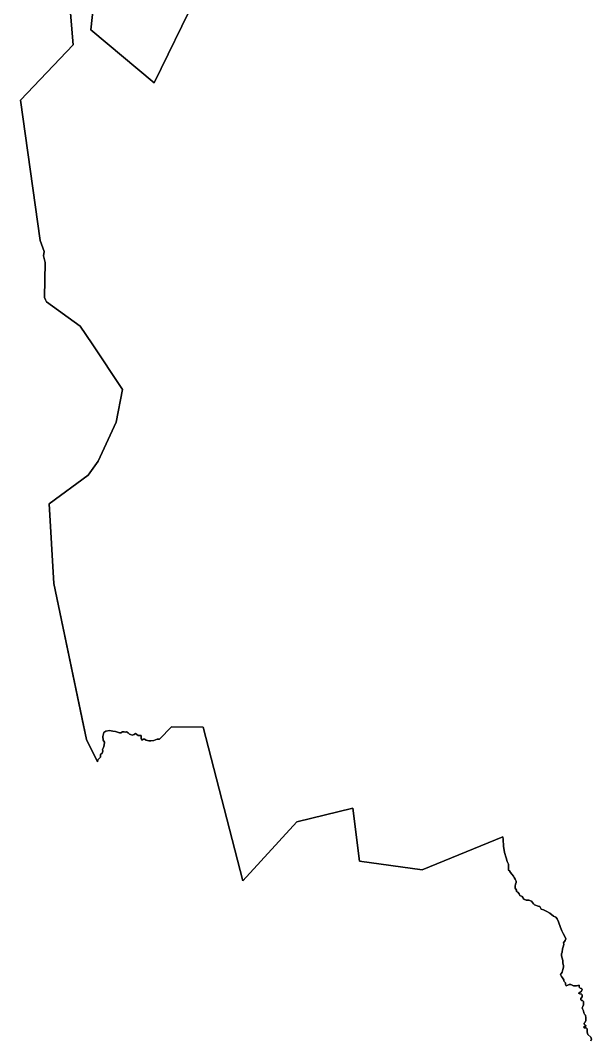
# Model space of a CAD drawing. Header units: inches. Extents: x 33.9 to 41.9, y -4.8 to 5.4.
# Drawn here: x 36.2049 to 36.3904, y -0.4407 to -0.1098 of the extents above; entities that cross this region are included whole.
import ezdxf

# ---------------------------------------------------------------- set-up
doc = ezdxf.new("R2010")
doc.units = ezdxf.units.IN
doc.header["$MEASUREMENT"] = 0
doc.layers.add('Counties', color=7, linetype='Continuous')

msp = doc.modelspace()

# ---------------------------------------------------------------- linework, layer by layer
at = {"layer": 'Counties'}
for points in [[(36.26184, -0.10217), (36.24836, -0.12996), (36.22781, -0.1128), (36.22871, -0.10486)], [(36.22871, -0.10486), (36.22781, -0.1128), (36.24836, -0.12996), (36.26184, -0.10217)], [(36.26184, -0.10217), (36.24836, -0.12996), (36.22781, -0.1128), (36.22871, -0.10486)], [(36.22871, -0.10486), (36.22781, -0.1128), (36.24836, -0.12996), (36.26184, -0.10217)], [(36.22085, -0.10355), (36.22207, -0.11765), (36.20493, -0.13562), (36.21136, -0.18112), (36.21269, -0.18469), (36.21239, -0.18617), (36.21298, -0.18832), (36.21276, -0.19969), (36.21305, -0.20036), (36.21342, -0.20103), (36.22429, -0.20894), (36.2282, -0.21472), (36.23813, -0.22945), (36.23605, -0.24012), (36.23023, -0.25277), (36.2269, -0.25726), (36.21426, -0.26654), (36.2158, -0.2924), (36.22641, -0.34305), (36.22995, -0.35034), (36.2301, -0.34967), (36.2304, -0.3493), (36.23099, -0.34878), (36.23099, -0.34796), (36.23143, -0.34744), (36.23173, -0.34685), (36.23158, -0.34633), (36.23188, -0.34566), (36.2321, -0.34492), (36.23225, -0.34388), (36.23181, -0.34321), (36.23173, -0.34209), (36.23203, -0.34076), (36.23262, -0.34038), (36.23381, -0.34009), (36.23492, -0.34031), (36.2358, -0.34046), (36.23706, -0.34091), (36.23758, -0.34083), (36.2381, -0.34061), (36.23861, -0.34054), (36.23906, -0.34069), (36.23943, -0.34054), (36.23987, -0.34084), (36.24039, -0.34128), (36.24068, -0.34143), (36.2412, -0.34165), (36.24187, -0.34143), (36.24231, -0.34113), (36.24275, -0.34143), (36.2432, -0.34173), (36.24386, -0.34173), (36.24416, -0.3418), (36.24416, -0.34217), (36.24416, -0.34269), (36.24438, -0.34321), (36.24482, -0.34299), (36.24527, -0.34292), (36.24578, -0.34329), (36.2466, -0.34344), (36.24726, -0.34351), (36.24823, -0.34337), (36.24934, -0.34292), (36.25007, -0.34292), (36.254, -0.33891), (36.26428, -0.33899), (36.27718, -0.38892), (36.29465, -0.36976), (36.31285, -0.36532), (36.31498, -0.38248), (36.33532, -0.38531), (36.36151, -0.37463), (36.36165, -0.37553), (36.3618, -0.37768), (36.3621, -0.37968), (36.36269, -0.38147), (36.36298, -0.38258), (36.36342, -0.38347), (36.36335, -0.38496), (36.36335, -0.38541), (36.36372, -0.3857), (36.36409, -0.38615), (36.36453, -0.38674), (36.36497, -0.38741), (36.36527, -0.38778), (36.36556, -0.38838), (36.36586, -0.38897), (36.36586, -0.38942), (36.36571, -0.39001), (36.36556, -0.39068), (36.36556, -0.39128), (36.36601, -0.39187), (36.36601, -0.39232), (36.36638, -0.39261), (36.36689, -0.39313), (36.36704, -0.39365), (36.36778, -0.39395), (36.36837, -0.39484), (36.36911, -0.39522), (36.37, -0.39522), (36.37081, -0.39551), (36.37148, -0.39633), (36.37185, -0.3967), (36.37303, -0.39708), (36.37355, -0.39722), (36.37399, -0.39812), (36.37473, -0.39827), (36.37584, -0.39886), (36.3768, -0.39938), (36.37798, -0.40035), (36.3788, -0.40065), (36.37924, -0.40124), (36.37968, -0.40221), (36.38027, -0.40406), (36.38072, -0.4051), (36.38116, -0.406), (36.3816, -0.40674), (36.38197, -0.40771), (36.38182, -0.40822), (36.38123, -0.40897), (36.38138, -0.40941), (36.38123, -0.40993), (36.38093, -0.41097), (36.38078, -0.41209), (36.38064, -0.41253), (36.38063, -0.4132), (36.38108, -0.41469), (36.38108, -0.41558), (36.38122, -0.4164), (36.38122, -0.41692), (36.381, -0.41766), (36.38085, -0.41848), (36.38056, -0.41885), (36.38033, -0.41929), (36.38063, -0.41989), (36.38092, -0.42041), (36.38137, -0.421), (36.38137, -0.4213), (36.38152, -0.4216), (36.38189, -0.42197), (36.38188, -0.42241), (36.38211, -0.42293), (36.38262, -0.42279), (36.38307, -0.42249), (36.38366, -0.42249), (36.38455, -0.42294), (36.38543, -0.42294), (36.38632, -0.42279), (36.38632, -0.42338), (36.38669, -0.42368), (36.38714, -0.42383), (36.38728, -0.42405), (36.38713, -0.42472), (36.38654, -0.42516), (36.38617, -0.42539), (36.38654, -0.42554), (36.38721, -0.42569), (36.38736, -0.42613), (36.38728, -0.4265), (36.38691, -0.4271), (36.38691, -0.42754), (36.38706, -0.42769), (36.38743, -0.42769), (36.38772, -0.42806), (36.38772, -0.42851), (36.38772, -0.4291), (36.38757, -0.42962), (36.38728, -0.43014), (36.38743, -0.43044), (36.38772, -0.43104), (36.38787, -0.4317), (36.38809, -0.43215), (36.38839, -0.43252), (36.38853, -0.43334), (36.38853, -0.43416), (36.38831, -0.43475), (36.38794, -0.43512), (36.38809, -0.43557), (36.38823, -0.43571), (36.38846, -0.43586), (36.38846, -0.43609), (36.38786, -0.43631), (36.38801, -0.43661), (36.3886, -0.43661), (36.38897, -0.43691), (36.38897, -0.4375), (36.3889, -0.43795), (36.38919, -0.43876), (36.39015, -0.43965), (36.39038, -0.44025), (36.39015, -0.44077)], [(36.39015, -0.44077), (36.39038, -0.44025), (36.39015, -0.43965), (36.38919, -0.43876), (36.3889, -0.43795), (36.38897, -0.4375), (36.38897, -0.43691), (36.3886, -0.43661), (36.38801, -0.43661), (36.38786, -0.43631), (36.38846, -0.43609), (36.38846, -0.43586), (36.38823, -0.43571), (36.38809, -0.43557), (36.38794, -0.43512), (36.38831, -0.43475), (36.38853, -0.43416), (36.38853, -0.43334), (36.38839, -0.43252), (36.38809, -0.43215), (36.38787, -0.4317), (36.38772, -0.43104), (36.38743, -0.43044), (36.38728, -0.43014), (36.38757, -0.42962), (36.38772, -0.4291), (36.38772, -0.42851), (36.38772, -0.42806), (36.38743, -0.42769), (36.38706, -0.42769), (36.38691, -0.42754), (36.38691, -0.4271), (36.38728, -0.4265), (36.38736, -0.42613), (36.38721, -0.42569), (36.38654, -0.42554), (36.38617, -0.42539), (36.38654, -0.42516), (36.38713, -0.42472), (36.38728, -0.42405), (36.38714, -0.42383), (36.38669, -0.42368), (36.38632, -0.42338), (36.38632, -0.42279), (36.38543, -0.42294), (36.38455, -0.42294), (36.38366, -0.42249), (36.38354, -0.42249), (36.38307, -0.42249), (36.38262, -0.42279), (36.38211, -0.42293), (36.38188, -0.42241), (36.38189, -0.42197), (36.38152, -0.4216), (36.38137, -0.4213), (36.38137, -0.421), (36.38092, -0.42041), (36.38063, -0.41989), (36.38033, -0.41929), (36.38056, -0.41885), (36.38085, -0.41848), (36.381, -0.41766), (36.38122, -0.41692), (36.38122, -0.4164), (36.38108, -0.41558), (36.38108, -0.41469), (36.38063, -0.4132), (36.38064, -0.41253), (36.38078, -0.41209), (36.38093, -0.41097), (36.38123, -0.40993), (36.38138, -0.40941), (36.38123, -0.40897), (36.38182, -0.40822), (36.38197, -0.40771), (36.3816, -0.40674), (36.38116, -0.406), (36.38072, -0.4051), (36.38027, -0.40406), (36.37968, -0.40221), (36.37924, -0.40124), (36.3788, -0.40065), (36.37798, -0.40035), (36.3768, -0.39938), (36.37584, -0.39886), (36.37473, -0.39827), (36.37399, -0.39812), (36.37355, -0.39722), (36.37303, -0.39708), (36.37185, -0.3967), (36.37148, -0.39633), (36.37081, -0.39551), (36.37, -0.39522), (36.36911, -0.39522), (36.36837, -0.39484), (36.36778, -0.39395), (36.36704, -0.39365), (36.36689, -0.39313), (36.36638, -0.39261), (36.36601, -0.39232), (36.36601, -0.39187), (36.36556, -0.39128), (36.36556, -0.39068), (36.36571, -0.39001), (36.36586, -0.38942), (36.36586, -0.38897), (36.36556, -0.38838), (36.36527, -0.38778), (36.36497, -0.38741), (36.36453, -0.38674), (36.36409, -0.38615), (36.36372, -0.3857), (36.36335, -0.38541), (36.36335, -0.38496), (36.36342, -0.38347), (36.36298, -0.38258), (36.36269, -0.38147), (36.3621, -0.37968), (36.3618, -0.37768), (36.36165, -0.37553), (36.36151, -0.37463), (36.33532, -0.38531), (36.31498, -0.38248), (36.31285, -0.36532), (36.29465, -0.36976), (36.27718, -0.38892), (36.26428, -0.33899), (36.254, -0.33891), (36.25007, -0.34292), (36.24934, -0.34292), (36.24823, -0.34337), (36.24726, -0.34351), (36.2466, -0.34344), (36.24578, -0.34329), (36.24527, -0.34292), (36.24482, -0.34299), (36.24438, -0.34321), (36.24416, -0.34269), (36.24416, -0.34217), (36.24416, -0.3418), (36.24386, -0.34173), (36.2432, -0.34173), (36.24275, -0.34143), (36.24231, -0.34113), (36.24187, -0.34143), (36.2412, -0.34165), (36.24068, -0.34143), (36.24039, -0.34128), (36.23987, -0.34084), (36.23943, -0.34054), (36.23906, -0.34069), (36.23861, -0.34054), (36.2381, -0.34061), (36.23758, -0.34083), (36.23706, -0.34091), (36.2358, -0.34046), (36.23492, -0.34031), (36.23381, -0.34009), (36.23262, -0.34038), (36.23203, -0.34076), (36.23173, -0.34209), (36.23181, -0.34321), (36.23225, -0.34388), (36.2321, -0.34492), (36.23188, -0.34566), (36.23158, -0.34633), (36.23173, -0.34685), (36.23143, -0.34744), (36.23099, -0.34796), (36.23099, -0.34878), (36.2304, -0.3493), (36.2301, -0.34967), (36.22995, -0.35034), (36.22641, -0.34305), (36.22545, -0.33845), (36.2158, -0.2924), (36.21426, -0.26654), (36.2269, -0.25726), (36.23023, -0.25277), (36.23605, -0.24012), (36.23813, -0.22945), (36.2282, -0.21472), (36.22429, -0.20894), (36.21342, -0.20103), (36.21305, -0.20036), (36.21276, -0.19969), (36.21298, -0.18832), (36.21239, -0.18617), (36.21269, -0.18469), (36.21136, -0.18112), (36.20493, -0.13562), (36.22207, -0.11765), (36.22085, -0.10355)], [(36.22085, -0.10355), (36.22207, -0.11765), (36.20493, -0.13562), (36.21136, -0.18112), (36.21269, -0.18469), (36.21239, -0.18617), (36.21298, -0.18832), (36.21276, -0.19969), (36.21305, -0.20036), (36.21342, -0.20103), (36.22429, -0.20894), (36.2282, -0.21472), (36.23813, -0.22945), (36.23605, -0.24012), (36.23023, -0.25277), (36.2269, -0.25726), (36.21426, -0.26654), (36.2158, -0.2924), (36.22641, -0.34305), (36.22995, -0.35034), (36.2301, -0.34967), (36.2304, -0.3493), (36.23099, -0.34878), (36.23099, -0.34796), (36.23143, -0.34744), (36.23173, -0.34685), (36.23158, -0.34633), (36.23188, -0.34566), (36.2321, -0.34492), (36.23225, -0.34388), (36.23181, -0.34321), (36.23173, -0.34209), (36.23203, -0.34076), (36.23262, -0.34038), (36.23381, -0.34009), (36.23492, -0.34031), (36.2358, -0.34046), (36.23706, -0.34091), (36.23758, -0.34083), (36.2381, -0.34061), (36.23861, -0.34054), (36.23906, -0.34069), (36.23943, -0.34054), (36.23987, -0.34084), (36.24039, -0.34128), (36.24068, -0.34143), (36.2412, -0.34165), (36.24187, -0.34143), (36.24231, -0.34113), (36.24275, -0.34143), (36.2432, -0.34173), (36.24386, -0.34173), (36.24416, -0.3418), (36.24416, -0.34217), (36.24416, -0.34269), (36.24438, -0.34321), (36.24482, -0.34299), (36.24527, -0.34292), (36.24578, -0.34329), (36.2466, -0.34344), (36.24726, -0.34351), (36.24823, -0.34337), (36.24934, -0.34292), (36.25007, -0.34292), (36.254, -0.33891), (36.26428, -0.33899), (36.27718, -0.38892), (36.29465, -0.36976), (36.31285, -0.36532), (36.31498, -0.38248), (36.33532, -0.38531), (36.36151, -0.37463), (36.36165, -0.37553), (36.3618, -0.37768), (36.3621, -0.37968), (36.36269, -0.38147), (36.36298, -0.38258), (36.36342, -0.38347), (36.36335, -0.38496), (36.36335, -0.38541), (36.36372, -0.3857), (36.36409, -0.38615), (36.36453, -0.38674), (36.36497, -0.38741), (36.36527, -0.38778), (36.36556, -0.38838), (36.36586, -0.38897), (36.36586, -0.38942), (36.36571, -0.39001), (36.36556, -0.39068), (36.36556, -0.39128), (36.36601, -0.39187), (36.36601, -0.39232), (36.36638, -0.39261), (36.36689, -0.39313), (36.36704, -0.39365), (36.36778, -0.39395), (36.36837, -0.39484), (36.36911, -0.39522), (36.37, -0.39522), (36.37081, -0.39551), (36.37148, -0.39633), (36.37185, -0.3967), (36.37303, -0.39708), (36.37355, -0.39722), (36.37399, -0.39812), (36.37473, -0.39827), (36.37584, -0.39886), (36.3768, -0.39938), (36.37798, -0.40035), (36.3788, -0.40065), (36.37924, -0.40124), (36.37968, -0.40221), (36.38027, -0.40406), (36.38072, -0.4051), (36.38116, -0.406), (36.3816, -0.40674), (36.38197, -0.40771), (36.38182, -0.40822), (36.38123, -0.40897), (36.38138, -0.40941), (36.38123, -0.40993), (36.38093, -0.41097), (36.38078, -0.41209), (36.38064, -0.41253), (36.38063, -0.4132), (36.38108, -0.41469), (36.38108, -0.41558), (36.38122, -0.4164), (36.38122, -0.41692), (36.381, -0.41766), (36.38085, -0.41848), (36.38056, -0.41885), (36.38033, -0.41929), (36.38063, -0.41989), (36.38092, -0.42041), (36.38137, -0.421), (36.38137, -0.4213), (36.38152, -0.4216), (36.38189, -0.42197), (36.38188, -0.42241), (36.38211, -0.42293), (36.38262, -0.42279), (36.38307, -0.42249), (36.38366, -0.42249), (36.38455, -0.42294), (36.38543, -0.42294), (36.38632, -0.42279), (36.38632, -0.42338), (36.38669, -0.42368), (36.38714, -0.42383), (36.38728, -0.42405), (36.38713, -0.42472), (36.38654, -0.42516), (36.38617, -0.42539), (36.38654, -0.42554), (36.38721, -0.42569), (36.38736, -0.42613), (36.38728, -0.4265), (36.38691, -0.4271), (36.38691, -0.42754), (36.38706, -0.42769), (36.38743, -0.42769), (36.38772, -0.42806), (36.38772, -0.42851), (36.38772, -0.4291), (36.38757, -0.42962), (36.38728, -0.43014), (36.38743, -0.43044), (36.38772, -0.43104), (36.38787, -0.4317), (36.38809, -0.43215), (36.38839, -0.43252), (36.38853, -0.43334), (36.38853, -0.43416), (36.38831, -0.43475), (36.38794, -0.43512), (36.38809, -0.43557), (36.38823, -0.43571), (36.38846, -0.43586), (36.38846, -0.43609), (36.38786, -0.43631), (36.38801, -0.43661), (36.3886, -0.43661), (36.38897, -0.43691), (36.38897, -0.4375), (36.3889, -0.43795), (36.38919, -0.43876), (36.39015, -0.43965), (36.39038, -0.44025), (36.39015, -0.44077)], [(36.39015, -0.44077), (36.39038, -0.44025), (36.39015, -0.43965), (36.38919, -0.43876), (36.3889, -0.43795), (36.38897, -0.4375), (36.38897, -0.43691), (36.3886, -0.43661), (36.38801, -0.43661), (36.38786, -0.43631), (36.38846, -0.43609), (36.38846, -0.43586), (36.38823, -0.43571), (36.38809, -0.43557), (36.38794, -0.43512), (36.38831, -0.43475), (36.38853, -0.43416), (36.38853, -0.43334), (36.38839, -0.43252), (36.38809, -0.43215), (36.38787, -0.4317), (36.38772, -0.43104), (36.38743, -0.43044), (36.38728, -0.43014), (36.38757, -0.42962), (36.38772, -0.4291), (36.38772, -0.42851), (36.38772, -0.42806), (36.38743, -0.42769), (36.38706, -0.42769), (36.38691, -0.42754), (36.38691, -0.4271), (36.38728, -0.4265), (36.38736, -0.42613), (36.38721, -0.42569), (36.38654, -0.42554), (36.38617, -0.42539), (36.38654, -0.42516), (36.38713, -0.42472), (36.38728, -0.42405), (36.38714, -0.42383), (36.38669, -0.42368), (36.38632, -0.42338), (36.38632, -0.42279), (36.38543, -0.42294), (36.38455, -0.42294), (36.38366, -0.42249), (36.38354, -0.42249), (36.38307, -0.42249), (36.38262, -0.42279), (36.38211, -0.42293), (36.38188, -0.42241), (36.38189, -0.42197), (36.38152, -0.4216), (36.38137, -0.4213), (36.38137, -0.421), (36.38092, -0.42041), (36.38063, -0.41989), (36.38033, -0.41929), (36.38056, -0.41885), (36.38085, -0.41848), (36.381, -0.41766), (36.38122, -0.41692), (36.38122, -0.4164), (36.38108, -0.41558), (36.38108, -0.41469), (36.38063, -0.4132), (36.38064, -0.41253), (36.38078, -0.41209), (36.38093, -0.41097), (36.38123, -0.40993), (36.38138, -0.40941), (36.38123, -0.40897), (36.38182, -0.40822), (36.38197, -0.40771), (36.3816, -0.40674), (36.38116, -0.406), (36.38072, -0.4051), (36.38027, -0.40406), (36.37968, -0.40221), (36.37924, -0.40124), (36.3788, -0.40065), (36.37798, -0.40035), (36.3768, -0.39938), (36.37584, -0.39886), (36.37473, -0.39827), (36.37399, -0.39812), (36.37355, -0.39722), (36.37303, -0.39708), (36.37185, -0.3967), (36.37148, -0.39633), (36.37081, -0.39551), (36.37, -0.39522), (36.36911, -0.39522), (36.36837, -0.39484), (36.36778, -0.39395), (36.36704, -0.39365), (36.36689, -0.39313), (36.36638, -0.39261), (36.36601, -0.39232), (36.36601, -0.39187), (36.36556, -0.39128), (36.36556, -0.39068), (36.36571, -0.39001), (36.36586, -0.38942), (36.36586, -0.38897), (36.36556, -0.38838), (36.36527, -0.38778), (36.36497, -0.38741), (36.36453, -0.38674), (36.36409, -0.38615), (36.36372, -0.3857), (36.36335, -0.38541), (36.36335, -0.38496), (36.36342, -0.38347), (36.36298, -0.38258), (36.36269, -0.38147), (36.3621, -0.37968), (36.3618, -0.37768), (36.36165, -0.37553), (36.36151, -0.37463), (36.33532, -0.38531), (36.31498, -0.38248), (36.31285, -0.36532), (36.29465, -0.36976), (36.27718, -0.38892), (36.26428, -0.33899), (36.254, -0.33891), (36.25007, -0.34292), (36.24934, -0.34292), (36.24823, -0.34337), (36.24726, -0.34351), (36.2466, -0.34344), (36.24578, -0.34329), (36.24527, -0.34292), (36.24482, -0.34299), (36.24438, -0.34321), (36.24416, -0.34269), (36.24416, -0.34217), (36.24416, -0.3418), (36.24386, -0.34173), (36.2432, -0.34173), (36.24275, -0.34143), (36.24231, -0.34113), (36.24187, -0.34143), (36.2412, -0.34165), (36.24068, -0.34143), (36.24039, -0.34128), (36.23987, -0.34084), (36.23943, -0.34054), (36.23906, -0.34069), (36.23861, -0.34054), (36.2381, -0.34061), (36.23758, -0.34083), (36.23706, -0.34091), (36.2358, -0.34046), (36.23492, -0.34031), (36.23381, -0.34009), (36.23262, -0.34038), (36.23203, -0.34076), (36.23173, -0.34209), (36.23181, -0.34321), (36.23225, -0.34388), (36.2321, -0.34492), (36.23188, -0.34566), (36.23158, -0.34633), (36.23173, -0.34685), (36.23143, -0.34744), (36.23099, -0.34796), (36.23099, -0.34878), (36.2304, -0.3493), (36.2301, -0.34967), (36.22995, -0.35034), (36.22641, -0.34305), (36.22545, -0.33845), (36.2158, -0.2924), (36.21426, -0.26654), (36.2269, -0.25726), (36.23023, -0.25277), (36.23605, -0.24012), (36.23813, -0.22945), (36.2282, -0.21472), (36.22429, -0.20894), (36.21342, -0.20103), (36.21305, -0.20036), (36.21276, -0.19969), (36.21298, -0.18832), (36.21239, -0.18617), (36.21269, -0.18469), (36.21136, -0.18112), (36.20493, -0.13562), (36.22207, -0.11765), (36.22085, -0.10355)]]:
    msp.add_lwpolyline(points, dxfattribs=at)

doc.saveas('drawing.dxf')
